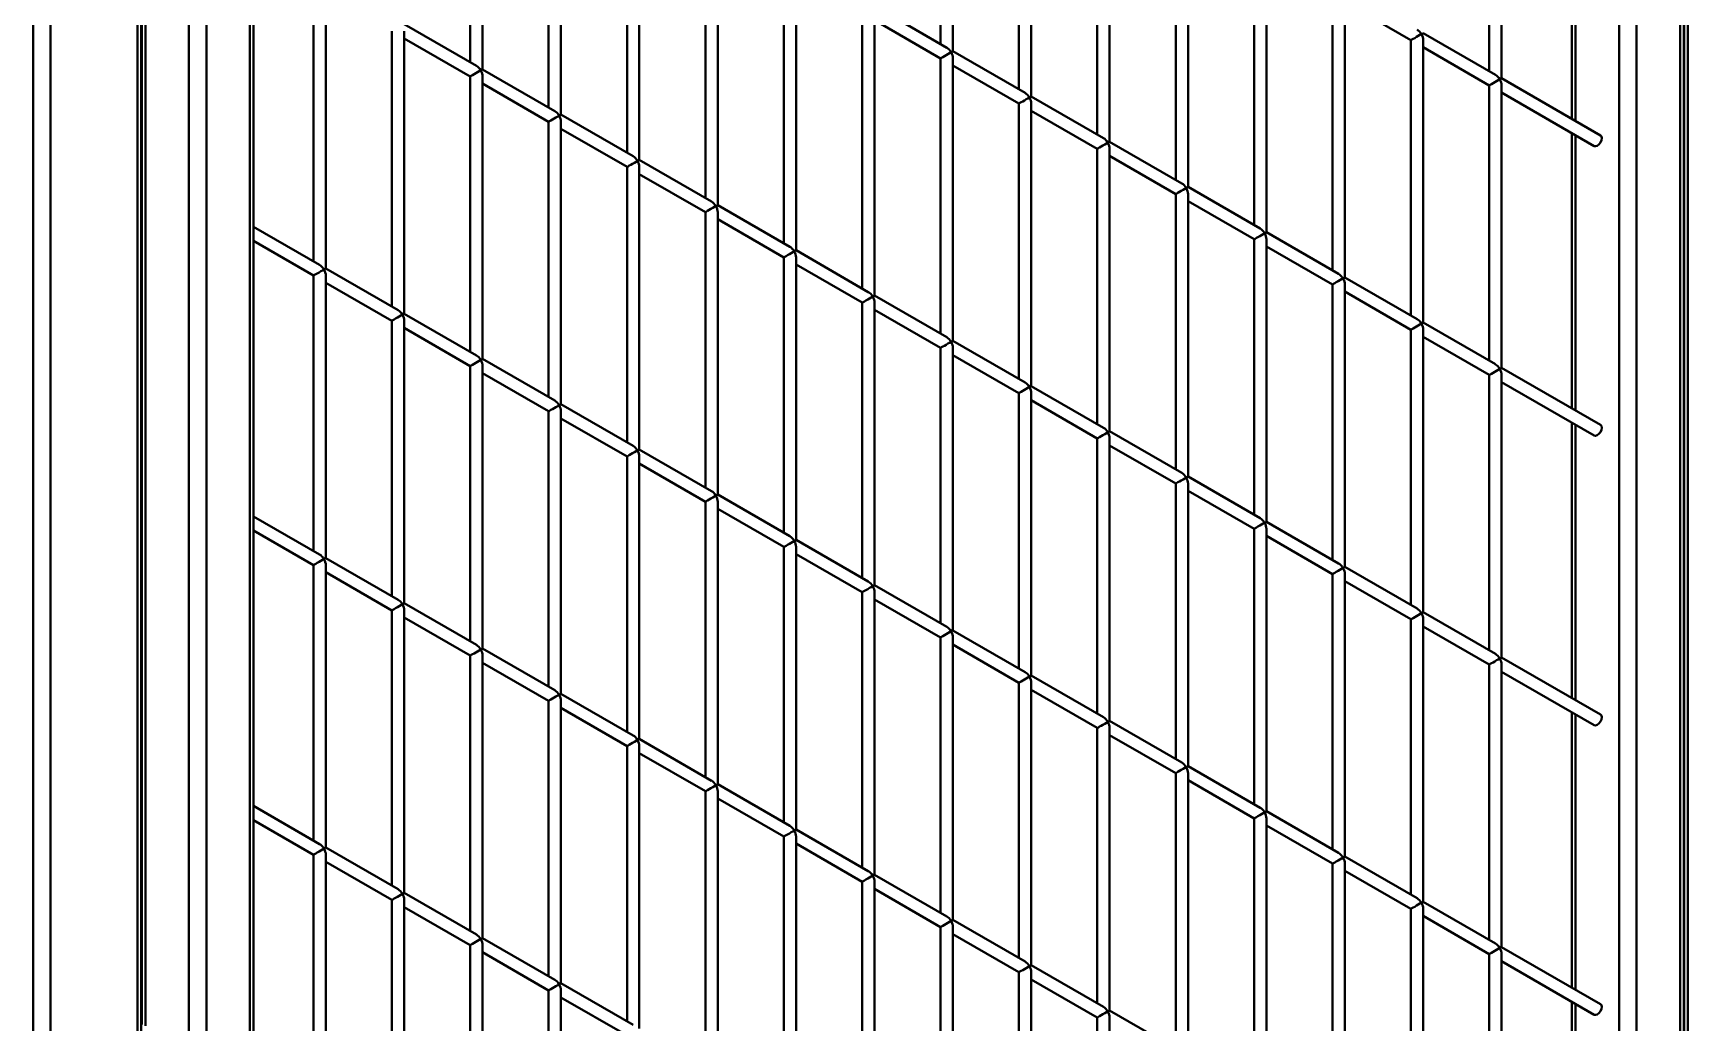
# Model space of a CAD drawing. Header units: millimetres. Extents: x 0 to 297, y 0 to 210.
# Drawn here: x 205.44 to 212.16, y 78.97 to 82.99 of the extents above; entities that cross this region are included whole.
import ezdxf

# ---------------------------------------------------------------- set-up
doc = ezdxf.new("R2010")
doc.units = ezdxf.units.MM
doc.layers.add('轮廓实线层', color=7, linetype='Continuous', lineweight=40)

msp = doc.modelspace()

# ---------------------------------------------------------------- linework, layer by layer
at = {"layer": '轮廓实线层', "color": 8, "linetype": 'Continuous', "lineweight": 40}
for p, q in [((205.4414, 77.2894), (205.4414, 93.3753)), ((205.5121, 93.3753), (205.5121, 77.2894)), ((205.8656, 77.0853), (205.8656, 93.1712)), ((205.8974, 90.5868), (205.8974, 78.963)), ((211.8796, 74.3449), (211.8796, 88.4542)), ((212.1589, 86.9236), (212.1589, 75.31)), ((211.7028, 83.7547), (211.7028, 82.6366)), ((211.7028, 82.5789), (211.7028, 81.4608)), ((211.7028, 81.4031), (211.7028, 80.285)), ((211.7028, 80.2273), (211.7028, 79.1092)), ((211.7028, 79.0514), (211.7028, 77.9334))]:
    msp.add_line(p, q, dxfattribs=at)
at = {"layer": '轮廓实线层', "color": 7, "linetype": 'Continuous', "lineweight": 40}
for p, q in [((205.8803, 77.0768), (205.8803, 93.1508)), ((206.0742, 77.3936), (206.0742, 92.0913)), ((206.1449, 92.0505), (206.1449, 77.4344)), ((206.3217, 77.5365), (206.3217, 91.7443)), ((206.3363, 77.545), (206.3363, 91.695)), ((205.8828, 90.5835), (205.8828, 78.9676)), ((212.1417, 73.9317), (212.1417, 88.6056)), ((212.127, 73.981), (212.127, 88.5971)), ((211.9503, 88.495), (211.9503, 74.2872)), ((212.1442, 86.9255), (212.1442, 75.3184)), ((209.1251, 84.0669), (209.1251, 82.9489)), ((209.1751, 82.92), (209.1751, 84.0669)), ((207.2159, 83.9933), (207.2159, 82.8752)), ((207.2659, 82.8463), (207.2659, 83.9933)), ((211.3525, 83.9569), (211.3525, 82.8388)), ((211.4025, 82.81), (211.4025, 83.9569)), ((209.4433, 83.8833), (209.4433, 82.7652)), ((209.4933, 82.7363), (209.4933, 83.8833)), ((207.5341, 83.8096), (207.5341, 82.6915)), ((207.5841, 82.6626), (207.5841, 83.8096)), ((211.6881, 83.7632), (211.6881, 82.6451)), ((209.7615, 83.6996), (209.7615, 82.5815)), ((209.8115, 82.5526), (209.8115, 83.6996)), ((207.8523, 83.6259), (207.8523, 82.5078)), ((207.9023, 82.4789), (207.9023, 83.6259)), ((210.0797, 83.5159), (210.0797, 82.3978)), ((210.1297, 82.3689), (210.1297, 83.5159)), ((208.1705, 83.4422), (208.1705, 82.3241)), ((208.2205, 82.2952), (208.2205, 83.4422)), ((210.3979, 83.3322), (210.3979, 82.2141)), ((210.4479, 82.1852), (210.4479, 83.3322)), ((208.4887, 83.2585), (208.4887, 82.1404)), ((208.5387, 82.1116), (208.5387, 83.2585)), ((206.5795, 83.1848), (206.5795, 82.0668)), ((206.6295, 82.0379), (206.6295, 83.1848)), ((209.1501, 82.9344), (208.8569, 83.1037)), ((210.7161, 83.1485), (210.7161, 82.0304)), ((210.7661, 82.0015), (210.7661, 83.1485)), ((210.7661, 83.1196), (211.0343, 82.9648)), ((207.2409, 82.8608), (206.9477, 83.03)), ((208.8069, 83.0748), (208.8069, 81.9567)), ((208.8569, 81.9279), (208.8569, 83.0748)), ((208.8569, 83.046), (209.1251, 82.8911)), ((206.8977, 83.0011), (206.8977, 81.8831)), ((206.9477, 81.8542), (206.9477, 83.0011)), ((206.9477, 82.9723), (207.2159, 82.8175)), ((211.0343, 82.9648), (211.0343, 81.8467)), ((211.3775, 82.8244), (211.0843, 82.9937)), ((211.0843, 81.8178), (211.0843, 82.9648)), ((209.4683, 82.7507), (209.1751, 82.92)), ((211.0843, 82.9359), (211.3525, 82.7811)), ((207.5591, 82.6771), (207.2659, 82.8463)), ((209.1251, 82.8911), (209.1251, 81.773)), ((209.1751, 81.7442), (209.1751, 82.8911)), ((209.1751, 82.8623), (209.4433, 82.7074)), ((207.2159, 82.8175), (207.2159, 81.6994)), ((207.2659, 81.6705), (207.2659, 82.8175)), ((207.2659, 82.7886), (207.5341, 82.6338)), ((211.3525, 82.7811), (211.3525, 81.663)), ((211.8037, 82.5784), (211.4025, 82.81)), ((211.4025, 81.6341), (211.4025, 82.7811)), ((209.4433, 82.7074), (209.4433, 81.5893)), ((209.7865, 82.567), (209.4933, 82.7363)), ((209.4933, 81.5605), (209.4933, 82.7074)), ((211.4025, 82.7522), (211.7787, 82.5351)), ((207.5341, 82.6338), (207.5341, 81.5157)), ((207.8773, 82.4934), (207.5841, 82.6626)), ((207.5841, 81.4868), (207.5841, 82.6338)), ((209.4933, 82.6786), (209.7615, 82.5237)), ((207.5841, 82.6049), (207.8523, 82.4501)), ((211.6881, 82.5873), (211.6881, 81.4693)), ((209.7615, 82.5237), (209.7615, 81.4057)), ((210.1047, 82.3833), (209.8115, 82.5526)), ((209.8115, 81.3768), (209.8115, 82.5237)), ((209.8115, 82.4949), (210.0797, 82.34)), ((207.8523, 82.4501), (207.8523, 81.332)), ((208.1955, 82.3097), (207.9023, 82.4789)), ((207.9023, 81.3031), (207.9023, 82.4501)), ((207.9023, 82.4212), (208.1705, 82.2664)), ((210.4229, 82.1997), (210.1297, 82.3689)), ((208.5137, 82.126), (208.2205, 82.2952)), ((210.0797, 82.34), (210.0797, 81.222)), ((210.1297, 81.1931), (210.1297, 82.34)), ((210.1297, 82.3112), (210.3979, 82.1564)), ((208.1705, 82.2664), (208.1705, 81.1483)), ((208.2205, 81.1194), (208.2205, 82.2664)), ((208.2205, 82.2375), (208.4887, 82.0827)), ((206.6045, 82.0523), (206.3363, 82.2071)), ((210.3979, 82.1564), (210.3979, 81.0383)), ((210.7411, 82.016), (210.4479, 82.1852)), ((210.4479, 81.0094), (210.4479, 82.1564)), ((206.3363, 82.1494), (206.5795, 82.009)), ((208.8319, 81.9423), (208.5387, 82.1116)), ((210.4479, 82.1275), (210.7161, 81.9727)), ((206.9227, 81.8686), (206.6295, 82.0379)), ((208.4887, 82.0827), (208.4887, 80.9646)), ((208.5387, 80.9357), (208.5387, 82.0827)), ((208.5387, 82.0538), (208.8069, 81.899)), ((206.5795, 82.009), (206.5795, 80.8909)), ((206.6295, 80.8621), (206.6295, 82.009)), ((206.6295, 81.9802), (206.8977, 81.8253)), ((210.7161, 81.9727), (210.7161, 80.8546)), ((211.0593, 81.8323), (210.7661, 82.0015)), ((210.7661, 80.8257), (210.7661, 81.9727)), ((208.8069, 81.899), (208.8069, 80.7809)), ((209.1501, 81.7586), (208.8569, 81.9279)), ((208.8569, 80.752), (208.8569, 81.899)), ((210.7661, 81.9438), (211.0343, 81.789)), ((206.8977, 81.8253), (206.8977, 80.7072)), ((207.2409, 81.6849), (206.9477, 81.8542)), ((206.9477, 80.6784), (206.9477, 81.8253)), ((208.8569, 81.8701), (209.1251, 81.7153)), ((206.9477, 81.7965), (207.2159, 81.6416)), ((211.0343, 81.789), (211.0343, 80.6709)), ((211.3775, 81.6486), (211.0843, 81.8178)), ((211.0843, 80.642), (211.0843, 81.789)), ((211.0843, 81.7601), (211.3525, 81.6053)), ((209.1251, 81.7153), (209.1251, 80.5972)), ((209.4683, 81.5749), (209.1751, 81.7442)), ((209.1751, 80.5684), (209.1751, 81.7153)), ((209.1751, 81.6864), (209.4433, 81.5316)), ((207.2159, 81.6416), (207.2159, 80.5236)), ((207.5591, 81.5012), (207.2659, 81.6705)), ((207.2659, 80.4947), (207.2659, 81.6416)), ((211.8037, 81.4026), (211.4025, 81.6341)), ((207.2659, 81.6128), (207.5341, 81.4579)), ((209.7865, 81.3912), (209.4933, 81.5605)), ((211.3525, 81.6053), (211.3525, 80.4872)), ((211.4025, 80.4583), (211.4025, 81.6053)), ((211.4025, 81.5764), (211.7787, 81.3593)), ((207.8773, 81.3176), (207.5841, 81.4868)), ((209.4433, 81.5316), (209.4433, 80.4135)), ((209.4933, 80.3847), (209.4933, 81.5316)), ((209.4933, 81.5027), (209.7615, 81.3479)), ((207.5341, 81.4579), (207.5341, 80.3399)), ((207.5841, 80.311), (207.5841, 81.4579)), ((207.5841, 81.4291), (207.8523, 81.2743)), ((210.1047, 81.2075), (209.8115, 81.3768)), ((211.6881, 81.4115), (211.6881, 80.2934)), ((208.1955, 81.1339), (207.9023, 81.3031)), ((209.7615, 81.3479), (209.7615, 80.2298)), ((209.8115, 80.201), (209.8115, 81.3479)), ((209.8115, 81.3191), (210.0797, 81.1642)), ((207.8523, 81.2743), (207.8523, 80.1562)), ((207.9023, 80.1273), (207.9023, 81.2743)), ((207.9023, 81.2454), (208.1705, 81.0906)), ((210.0797, 81.1642), (210.0797, 80.0461)), ((210.4229, 81.0238), (210.1297, 81.1931)), ((210.1297, 80.0173), (210.1297, 81.1642)), ((208.1705, 81.0906), (208.1705, 79.9725)), ((208.5137, 80.9502), (208.2205, 81.1194)), ((208.2205, 79.9436), (208.2205, 81.0906)), ((210.1297, 81.1354), (210.3979, 80.9805)), ((206.6045, 80.8765), (206.3363, 81.0313)), ((208.2205, 81.0617), (208.4887, 80.9069)), ((206.3363, 80.9736), (206.5795, 80.8332)), ((210.3979, 80.9805), (210.3979, 79.8625)), ((210.7411, 80.8401), (210.4479, 81.0094)), ((210.4479, 79.8336), (210.4479, 80.9805)), ((210.4479, 80.9517), (210.7161, 80.7968)), ((208.4887, 80.9069), (208.4887, 79.7888)), ((208.8319, 80.7665), (208.5387, 80.9357)), ((208.5387, 79.7599), (208.5387, 80.9069)), ((206.5795, 80.8332), (206.5795, 79.7151)), ((206.9227, 80.6928), (206.6295, 80.8621)), ((206.6295, 79.6863), (206.6295, 80.8332)), ((208.5387, 80.878), (208.8069, 80.7232)), ((211.0593, 80.6565), (210.7661, 80.8257)), ((206.6295, 80.8043), (206.8977, 80.6495)), ((209.1501, 80.5828), (208.8569, 80.752)), ((210.7161, 80.7968), (210.7161, 79.6788)), ((210.7661, 79.6499), (210.7661, 80.7968)), ((210.7661, 80.768), (211.0343, 80.6132)), ((207.2409, 80.5091), (206.9477, 80.6784)), ((208.8069, 80.7232), (208.8069, 79.6051)), ((208.8569, 79.5762), (208.8569, 80.7232)), ((208.8569, 80.6943), (209.1251, 80.5395)), ((206.8977, 80.6495), (206.8977, 79.5314)), ((206.9477, 79.5026), (206.9477, 80.6495)), ((206.9477, 80.6206), (207.2159, 80.4658)), ((211.0343, 80.6132), (211.0343, 79.4951)), ((211.3775, 80.4728), (211.0843, 80.642)), ((211.0843, 79.4662), (211.0843, 80.6132)), ((209.4683, 80.3991), (209.1751, 80.5684)), ((211.0843, 80.5843), (211.3525, 80.4295)), ((207.5591, 80.3254), (207.2659, 80.4947)), ((209.1251, 80.5395), (209.1251, 79.4214)), ((209.1751, 79.3925), (209.1751, 80.5395)), ((209.1751, 80.5106), (209.4433, 80.3558)), ((207.2159, 80.4658), (207.2159, 79.3477)), ((207.2659, 79.3189), (207.2659, 80.4658)), ((207.2659, 80.437), (207.5341, 80.2821)), ((211.3525, 80.4295), (211.3525, 79.3114)), ((211.8037, 80.2267), (211.4025, 80.4583)), ((211.4025, 79.2825), (211.4025, 80.4295)), ((209.4433, 80.3558), (209.4433, 79.2377)), ((209.7865, 80.2154), (209.4933, 80.3847)), ((209.4933, 79.2088), (209.4933, 80.3558)), ((211.4025, 80.4006), (211.7787, 80.1834)), ((207.5341, 80.2821), (207.5341, 79.164)), ((207.8773, 80.1417), (207.5841, 80.311)), ((207.5841, 79.1352), (207.5841, 80.2821)), ((209.4933, 80.3269), (209.7615, 80.1721)), ((207.5841, 80.2533), (207.8523, 80.0984)), ((211.6881, 80.2357), (211.6881, 79.1176)), ((209.7615, 80.1721), (209.7615, 79.054)), ((210.1047, 80.0317), (209.8115, 80.201)), ((209.8115, 79.0252), (209.8115, 80.1721)), ((209.8115, 80.1432), (210.0797, 79.9884)), ((207.8523, 80.0984), (207.8523, 78.9803)), ((208.1955, 79.958), (207.9023, 80.1273)), ((207.9023, 78.9515), (207.9023, 80.0984)), ((207.9023, 80.0696), (208.1705, 79.9147)), ((210.4229, 79.848), (210.1297, 80.0173)), ((208.5137, 79.7744), (208.2205, 79.9436)), ((210.0797, 79.9884), (210.0797, 78.8703)), ((210.1297, 78.8415), (210.1297, 79.9884)), ((210.1297, 79.9595), (210.3979, 79.8047)), ((208.1705, 79.9147), (208.1705, 78.7967)), ((208.2205, 78.7678), (208.2205, 79.9147)), ((208.2205, 79.8859), (208.4887, 79.7311)), ((206.6045, 79.7007), (206.3363, 79.8555)), ((210.3979, 79.8047), (210.3979, 78.6866)), ((210.7411, 79.6643), (210.4479, 79.8336)), ((210.4479, 78.6578), (210.4479, 79.8047)), ((206.3363, 79.7978), (206.5795, 79.6574)), ((208.8319, 79.5907), (208.5387, 79.7599)), ((210.4479, 79.7759), (210.7161, 79.621)), ((206.9227, 79.517), (206.6295, 79.6863)), ((208.4887, 79.7311), (208.4887, 78.613)), ((208.5387, 78.5841), (208.5387, 79.7311)), ((208.5387, 79.7022), (208.8069, 79.5474)), ((206.5795, 79.6574), (206.5795, 78.5393)), ((206.6295, 78.5104), (206.6295, 79.6574)), ((206.6295, 79.6285), (206.8977, 79.4737)), ((210.7161, 79.621), (210.7161, 78.5029)), ((211.0593, 79.4806), (210.7661, 79.6499)), ((210.7661, 78.4741), (210.7661, 79.621)), ((208.8069, 79.5474), (208.8069, 78.4293)), ((209.1501, 79.407), (208.8569, 79.5762)), ((208.8569, 78.4004), (208.8569, 79.5474)), ((210.7661, 79.5922), (211.0343, 79.4373)), ((206.8977, 79.4737), (206.8977, 78.3556)), ((207.2409, 79.3333), (206.9477, 79.5026)), ((206.9477, 78.3267), (206.9477, 79.4737)), ((208.8569, 79.5185), (209.1251, 79.3637)), ((206.9477, 79.4448), (207.2159, 79.29)), ((211.0343, 79.4373), (211.0343, 78.3192)), ((211.3775, 79.2969), (211.0843, 79.4662)), ((211.0843, 78.2904), (211.0843, 79.4373)), ((211.0843, 79.4085), (211.3525, 79.2536)), ((209.1251, 79.3637), (209.1251, 78.2456)), ((209.4683, 79.2233), (209.1751, 79.3925)), ((209.1751, 78.2167), (209.1751, 79.3637)), ((209.1751, 79.3348), (209.4433, 79.18)), ((207.2159, 79.29), (207.2159, 78.1719)), ((207.5591, 79.1496), (207.2659, 79.3189)), ((207.2659, 78.143), (207.2659, 79.29)), ((211.8037, 79.0509), (211.4025, 79.2825)), ((207.2659, 79.2611), (207.5341, 79.1063)), ((209.7865, 79.0396), (209.4933, 79.2088)), ((211.3525, 79.2536), (211.3525, 78.1356)), ((211.4025, 78.1067), (211.4025, 79.2536)), ((211.4025, 79.2248), (211.7787, 79.0076)), ((207.8773, 78.9659), (207.5841, 79.1352)), ((209.4433, 79.18), (209.4433, 78.0619)), ((209.4933, 78.033), (209.4933, 79.18)), ((209.4933, 79.1511), (209.7615, 78.9963)), ((207.5341, 79.1063), (207.5341, 77.9882)), ((207.5841, 77.9594), (207.5841, 79.1063)), ((207.5841, 79.0774), (207.8523, 78.9226)), ((210.1047, 78.8559), (209.8115, 79.0252)), ((211.6881, 79.0599), (211.6881, 77.9418)), ((209.7615, 78.9963), (209.7615, 77.8782)), ((209.8115, 77.8493), (209.8115, 78.9963))]:
    msp.add_line(p, q, dxfattribs=at)
at = {"layer": '轮廓实线层', "color": 7, "linetype": 'Continuous', "lineweight": 40, "flags": 128}
for points in [[(211.7912, 82.5363), (211.7979, 82.5418), (211.8037, 82.5495), (211.8075, 82.5584), (211.8089, 82.5669), (211.8075, 82.574), (211.8037, 82.5784), (211.8037, 82.5784)], [(211.7787, 82.5351), (211.7844, 82.534), (211.7912, 82.5363)], [(208.5314, 82.1073), (208.5342, 82.1089), (208.5364, 82.1102), (208.5379, 82.1111), (208.5386, 82.1115), (208.5387, 82.1116)], [(211.7787, 81.3593), (211.7844, 81.3582), (211.7912, 81.3605)], [(211.7912, 81.3605), (211.7979, 81.366), (211.8037, 81.3737), (211.8075, 81.3825), (211.8089, 81.3911), (211.8075, 81.3982), (211.8037, 81.4026), (211.8037, 81.4026)], [(208.5314, 80.9315), (208.5342, 80.9331), (208.5364, 80.9344), (208.5379, 80.9352), (208.5386, 80.9357), (208.5387, 80.9357)], [(211.7912, 80.1847), (211.7979, 80.1901), (211.8037, 80.1979), (211.8075, 80.2067), (211.8089, 80.2153), (211.8075, 80.2223), (211.8037, 80.2267), (211.8037, 80.2267)], [(211.7787, 80.1834), (211.7844, 80.1823), (211.7912, 80.1847)], [(208.5314, 79.7557), (208.5342, 79.7573), (208.5364, 79.7586), (208.5379, 79.7594), (208.5386, 79.7599), (208.5387, 79.7599)], [(211.7787, 79.0076), (211.7844, 79.0065), (211.7912, 79.0089)], [(211.7912, 79.0089), (211.7979, 79.0143), (211.8037, 79.0221), (211.8075, 79.0309), (211.8089, 79.0395), (211.8075, 79.0465), (211.8037, 79.0509), (211.8037, 79.0509)]]:
    msp.add_lwpolyline(points, dxfattribs=at)
at = {"layer": '轮廓实线层', "color": 7, "linetype": 'Continuous', "lineweight": 40}
for centre, major_axis, ratio, start_param, end_param in [((211.0593, 82.9792), (0.025, 0.0144), 0.00007, 3.141552, 5.497747), ((211.0593, 82.9792), (-0.0177, 0.0306), 0.577335, 4.712348, 5.497828), ((211.0593, 82.9792), (0.025, 0.0144), 0.00007, 5.497747, 6.283145), ((211.0593, 82.9792), (-0.0177, 0.0306), 0.577335, 3.92695, 4.712348), ((209.1501, 82.9056), (0.025, 0.0144), 0.00007, 3.141552, 5.497747), ((209.1501, 82.9056), (-0.0177, 0.0306), 0.577335, 4.712348, 5.497828), ((209.1501, 82.9056), (0.025, 0.0144), 0.00007, 5.497747, 6.283145), ((209.1501, 82.9056), (-0.0177, 0.0306), 0.577335, 3.92695, 4.712348), ((207.2409, 82.8319), (0.025, 0.0144), 0.00007, 3.141552, 5.497747), ((207.2409, 82.8319), (-0.0177, 0.0306), 0.577335, 4.712348, 5.497828), ((207.2409, 82.8319), (0.025, 0.0144), 0.00007, 5.497747, 6.283145), ((207.2409, 82.8319), (-0.0177, 0.0306), 0.577335, 3.92695, 4.712348), ((211.3775, 82.7955), (0.025, 0.0144), 0.00007, 3.141552, 5.497747), ((211.3775, 82.7955), (-0.0177, 0.0306), 0.577335, 4.712348, 5.497828), ((211.3775, 82.7955), (0.025, 0.0144), 0.00007, 5.497747, 6.283145), ((211.3775, 82.7955), (-0.0177, 0.0306), 0.577335, 3.92695, 4.712348), ((209.4683, 82.7219), (0.025, 0.0144), 0.00007, 3.141552, 5.497747), ((209.4683, 82.7219), (-0.0177, 0.0306), 0.577335, 4.712348, 5.497828), ((209.4683, 82.7219), (0.025, 0.0144), 0.00007, 5.497747, 6.283145), ((209.4683, 82.7219), (-0.0177, 0.0306), 0.577335, 3.92695, 4.712348), ((207.5591, 82.6482), (0.025, 0.0144), 0.00007, 3.141552, 5.497747), ((207.5591, 82.6482), (-0.0177, 0.0306), 0.577335, 4.712348, 5.497828), ((207.5591, 82.6482), (0.025, 0.0144), 0.00007, 5.497747, 6.283145), ((207.5591, 82.6482), (-0.0177, 0.0306), 0.577335, 3.92695, 4.712348), ((209.7865, 82.5382), (-0.0177, 0.0306), 0.577335, 4.712348, 5.497828), ((207.8773, 82.4645), (-0.0177, 0.0306), 0.577335, 4.712348, 5.497828), ((209.7865, 82.5382), (0.025, 0.0144), 0.00007, 3.141552, 5.497747), ((209.7865, 82.5382), (0.025, 0.0144), 0.00007, 5.497747, 6.283145), ((209.7865, 82.5382), (-0.0177, 0.0306), 0.577335, 3.92695, 4.712348), ((207.8773, 82.4645), (0.025, 0.0144), 0.00007, 3.141552, 5.497747), ((207.8773, 82.4645), (0.025, 0.0144), 0.00007, 5.497747, 6.283145), ((207.8773, 82.4645), (-0.0177, 0.0306), 0.577335, 3.92695, 4.712348), ((210.1047, 82.3545), (0.025, 0.0144), 0.00007, 3.141552, 5.497747), ((210.1047, 82.3545), (-0.0177, 0.0306), 0.577335, 4.712348, 5.497828), ((210.1047, 82.3545), (0.025, 0.0144), 0.00007, 5.497747, 6.283145), ((210.1047, 82.3545), (-0.0177, 0.0306), 0.577335, 3.92695, 4.712348), ((208.1955, 82.2808), (0.025, 0.0144), 0.00007, 3.141552, 5.497747), ((208.1955, 82.2808), (-0.0177, 0.0306), 0.577335, 4.712348, 5.497828), ((208.1955, 82.2808), (0.025, 0.0144), 0.00007, 5.497747, 6.283145), ((208.1955, 82.2808), (-0.0177, 0.0306), 0.577335, 3.92695, 4.712348), ((210.4229, 82.1708), (0.025, 0.0144), 0.00007, 3.141552, 5.497747), ((210.4229, 82.1708), (-0.0177, 0.0306), 0.577335, 4.712348, 5.497828), ((210.4229, 82.1708), (0.025, 0.0144), 0.00007, 5.497747, 6.283145), ((210.4229, 82.1708), (-0.0177, 0.0306), 0.577335, 3.92695, 4.712348), ((208.5137, 82.0971), (0.025, 0.0144), 0.00007, 3.141552, 5.497747), ((208.5137, 82.0971), (-0.0177, 0.0306), 0.577335, 4.712348, 5.497828), ((208.5137, 82.0971), (-0.0177, 0.0306), 0.577335, 3.92695, 4.712348), ((206.6045, 82.0235), (0.025, 0.0144), 0.00007, 3.141552, 5.497747), ((206.6045, 82.0235), (-0.0177, 0.0306), 0.577335, 4.712348, 5.497828), ((206.6045, 82.0235), (0.025, 0.0144), 0.00007, 5.497747, 6.283145), ((206.6045, 82.0235), (-0.0177, 0.0306), 0.577335, 3.92695, 4.712348), ((210.7411, 81.9871), (0.025, 0.0144), 0.00007, 3.141552, 5.497747), ((210.7411, 81.9871), (-0.0177, 0.0306), 0.577335, 4.712348, 5.497828), ((210.7411, 81.9871), (0.025, 0.0144), 0.00007, 5.497747, 6.283145), ((210.7411, 81.9871), (-0.0177, 0.0306), 0.577335, 3.92695, 4.712348), ((208.8319, 81.9134), (0.025, 0.0144), 0.00007, 3.141552, 5.497747), ((208.8319, 81.9134), (-0.0177, 0.0306), 0.577335, 4.712348, 5.497828), ((208.8319, 81.9134), (0.025, 0.0144), 0.00007, 5.497747, 6.283145), ((208.8319, 81.9134), (-0.0177, 0.0306), 0.577335, 3.92695, 4.712348), ((206.9227, 81.8398), (0.025, 0.0144), 0.00007, 3.141552, 5.497747), ((206.9227, 81.8398), (-0.0177, 0.0306), 0.577335, 4.712348, 5.497828), ((206.9227, 81.8398), (0.025, 0.0144), 0.00007, 5.497747, 6.283145), ((206.9227, 81.8398), (-0.0177, 0.0306), 0.577335, 3.92695, 4.712348), ((211.0593, 81.8034), (-0.0177, 0.0306), 0.577335, 4.712348, 5.497828), ((209.1501, 81.7297), (-0.0177, 0.0306), 0.577335, 4.712348, 5.497828), ((211.0593, 81.8034), (0.025, 0.0144), 0.00007, 3.141552, 5.497747), ((211.0593, 81.8034), (0.025, 0.0144), 0.00007, 5.497747, 6.283145), ((211.0593, 81.8034), (-0.0177, 0.0306), 0.577335, 3.92695, 4.712348), ((209.1501, 81.7297), (0.025, 0.0144), 0.00007, 3.141552, 5.497747), ((209.1501, 81.7297), (0.025, 0.0144), 0.00007, 5.497747, 6.283145), ((209.1501, 81.7297), (-0.0177, 0.0306), 0.577335, 3.92695, 4.712348), ((207.2409, 81.6561), (0.025, 0.0144), 0.00007, 3.141552, 5.497747), ((207.2409, 81.6561), (-0.0177, 0.0306), 0.577335, 4.712348, 5.497828), ((207.2409, 81.6561), (0.025, 0.0144), 0.00007, 5.497747, 6.283145), ((207.2409, 81.6561), (-0.0177, 0.0306), 0.577335, 3.92695, 4.712348), ((211.3775, 81.6197), (0.025, 0.0144), 0.00007, 3.141552, 5.497747), ((211.3775, 81.6197), (-0.0177, 0.0306), 0.577335, 4.712348, 5.497828), ((211.3775, 81.6197), (0.025, 0.0144), 0.00007, 5.497747, 6.283145), ((211.3775, 81.6197), (-0.0177, 0.0306), 0.577335, 3.92695, 4.712348), ((209.4683, 81.546), (0.025, 0.0144), 0.00007, 3.141552, 5.497747), ((209.4683, 81.546), (-0.0177, 0.0306), 0.577335, 4.712348, 5.497828), ((209.4683, 81.546), (0.025, 0.0144), 0.00007, 5.497747, 6.283145), ((209.4683, 81.546), (-0.0177, 0.0306), 0.577335, 3.92695, 4.712348), ((207.5591, 81.4724), (-0.0177, 0.0306), 0.577335, 4.712348, 5.497828), ((207.5591, 81.4724), (0.025, 0.0144), 0.00007, 5.497747, 6.283145), ((207.5591, 81.4724), (0.025, 0.0144), 0.00007, 3.141552, 5.497747), ((207.5591, 81.4724), (-0.0177, 0.0306), 0.577335, 3.92695, 4.712348), ((209.7865, 81.3624), (0.025, 0.0144), 0.00007, 3.141552, 5.497747), ((209.7865, 81.3624), (-0.0177, 0.0306), 0.577335, 4.712348, 5.497828), ((209.7865, 81.3624), (0.025, 0.0144), 0.00007, 5.497747, 6.283145), ((209.7865, 81.3624), (-0.0177, 0.0306), 0.577335, 3.92695, 4.712348), ((207.8773, 81.2887), (0.025, 0.0144), 0.00007, 3.141552, 5.497747), ((207.8773, 81.2887), (-0.0177, 0.0306), 0.577335, 4.712348, 5.497828), ((207.8773, 81.2887), (0.025, 0.0144), 0.00007, 5.497747, 6.283145), ((207.8773, 81.2887), (-0.0177, 0.0306), 0.577335, 3.92695, 4.712348), ((210.1047, 81.1787), (0.025, 0.0144), 0.00007, 3.141552, 5.497747), ((210.1047, 81.1787), (-0.0177, 0.0306), 0.577335, 4.712348, 5.497828), ((210.1047, 81.1787), (0.025, 0.0144), 0.00007, 5.497747, 6.283145), ((210.1047, 81.1787), (-0.0177, 0.0306), 0.577335, 3.92695, 4.712348), ((208.1955, 81.105), (0.025, 0.0144), 0.00007, 3.141552, 5.497747), ((208.1955, 81.105), (-0.0177, 0.0306), 0.577335, 4.712348, 5.497828), ((208.1955, 81.105), (0.025, 0.0144), 0.00007, 5.497747, 6.283145), ((208.1955, 81.105), (-0.0177, 0.0306), 0.577335, 3.92695, 4.712348), ((210.4229, 80.995), (-0.0177, 0.0306), 0.577335, 4.712348, 5.497828), ((208.5137, 80.9213), (-0.0177, 0.0306), 0.577335, 4.712348, 5.497828), ((210.4229, 80.995), (0.025, 0.0144), 0.00007, 3.141552, 5.497747), ((210.4229, 80.995), (0.025, 0.0144), 0.00007, 5.497747, 6.283145), ((210.4229, 80.995), (-0.0177, 0.0306), 0.577335, 3.92695, 4.712348), ((208.5137, 80.9213), (0.025, 0.0144), 0.00007, 3.141552, 5.497747), ((208.5137, 80.9213), (-0.0177, 0.0306), 0.577335, 3.92695, 4.712348), ((206.6045, 80.8476), (0.025, 0.0144), 0.00007, 3.141552, 5.497747), ((206.6045, 80.8476), (-0.0177, 0.0306), 0.577335, 4.712348, 5.497828), ((206.6045, 80.8476), (0.025, 0.0144), 0.00007, 5.497747, 6.283145), ((206.6045, 80.8476), (-0.0177, 0.0306), 0.577335, 3.92695, 4.712348), ((210.7411, 80.8113), (0.025, 0.0144), 0.00007, 3.141552, 5.497747), ((210.7411, 80.8113), (-0.0177, 0.0306), 0.577335, 4.712348, 5.497828), ((210.7411, 80.8113), (0.025, 0.0144), 0.00007, 5.497747, 6.283145), ((210.7411, 80.8113), (-0.0177, 0.0306), 0.577335, 3.92695, 4.712348), ((208.8319, 80.7376), (0.025, 0.0144), 0.00007, 3.141552, 5.497747), ((208.8319, 80.7376), (-0.0177, 0.0306), 0.577335, 4.712348, 5.497828), ((208.8319, 80.7376), (0.025, 0.0144), 0.00007, 5.497747, 6.283145), ((208.8319, 80.7376), (-0.0177, 0.0306), 0.577335, 3.92695, 4.712348), ((206.9227, 80.6639), (-0.0177, 0.0306), 0.577335, 4.712348, 5.497828), ((206.9227, 80.6639), (0.025, 0.0144), 0.00007, 5.497747, 6.283145), ((206.9227, 80.6639), (0.025, 0.0144), 0.00007, 3.141552, 5.497747), ((206.9227, 80.6639), (-0.0177, 0.0306), 0.577335, 3.92695, 4.712348), ((211.0593, 80.6276), (0.025, 0.0144), 0.00007, 3.141552, 5.497747), ((211.0593, 80.6276), (-0.0177, 0.0306), 0.577335, 4.712348, 5.497828), ((211.0593, 80.6276), (0.025, 0.0144), 0.00007, 5.497747, 6.283145), ((211.0593, 80.6276), (-0.0177, 0.0306), 0.577335, 3.92695, 4.712348), ((209.1501, 80.5539), (0.025, 0.0144), 0.00007, 3.141552, 5.497747), ((209.1501, 80.5539), (-0.0177, 0.0306), 0.577335, 4.712348, 5.497828), ((209.1501, 80.5539), (0.025, 0.0144), 0.00007, 5.497747, 6.283145), ((209.1501, 80.5539), (-0.0177, 0.0306), 0.577335, 3.92695, 4.712348), ((207.2409, 80.4803), (0.025, 0.0144), 0.00007, 3.141552, 5.497747), ((207.2409, 80.4803), (-0.0177, 0.0306), 0.577335, 4.712348, 5.497828), ((207.2409, 80.4803), (0.025, 0.0144), 0.00007, 5.497747, 6.283145), ((207.2409, 80.4803), (-0.0177, 0.0306), 0.577335, 3.92695, 4.712348), ((211.3775, 80.4439), (0.025, 0.0144), 0.00007, 3.141552, 5.497747), ((211.3775, 80.4439), (-0.0177, 0.0306), 0.577335, 4.712348, 5.497828), ((211.3775, 80.4439), (0.025, 0.0144), 0.00007, 5.497747, 6.283145), ((211.3775, 80.4439), (-0.0177, 0.0306), 0.577335, 3.92695, 4.712348), ((209.4683, 80.3702), (0.025, 0.0144), 0.00007, 3.141552, 5.497747), ((209.4683, 80.3702), (-0.0177, 0.0306), 0.577335, 4.712348, 5.497828), ((209.4683, 80.3702), (0.025, 0.0144), 0.00007, 5.497747, 6.283145), ((209.4683, 80.3702), (-0.0177, 0.0306), 0.577335, 3.92695, 4.712348), ((207.5591, 80.2966), (0.025, 0.0144), 0.00007, 3.141552, 5.497747), ((207.5591, 80.2966), (-0.0177, 0.0306), 0.577335, 4.712348, 5.497828), ((207.5591, 80.2966), (0.025, 0.0144), 0.00007, 5.497747, 6.283145), ((207.5591, 80.2966), (-0.0177, 0.0306), 0.577335, 3.92695, 4.712348), ((209.7865, 80.1865), (-0.0177, 0.0306), 0.577335, 4.712348, 5.497828), ((207.8773, 80.1129), (-0.0177, 0.0306), 0.577335, 4.712348, 5.497828), ((209.7865, 80.1865), (0.025, 0.0144), 0.00007, 3.141552, 5.497747), ((209.7865, 80.1865), (0.025, 0.0144), 0.00007, 5.497747, 6.283145), ((209.7865, 80.1865), (-0.0177, 0.0306), 0.577335, 3.92695, 4.712348), ((207.8773, 80.1129), (0.025, 0.0144), 0.00007, 3.141552, 5.497747), ((207.8773, 80.1129), (0.025, 0.0144), 0.00007, 5.497747, 6.283145), ((207.8773, 80.1129), (-0.0177, 0.0306), 0.577335, 3.92695, 4.712348), ((210.1047, 80.0028), (0.025, 0.0144), 0.00007, 3.141552, 5.497747), ((210.1047, 80.0028), (-0.0177, 0.0306), 0.577335, 4.712348, 5.497828), ((210.1047, 80.0028), (0.025, 0.0144), 0.00007, 5.497747, 6.283145), ((210.1047, 80.0028), (-0.0177, 0.0306), 0.577335, 3.92695, 4.712348), ((208.1955, 79.9292), (0.025, 0.0144), 0.00007, 3.141552, 5.497747), ((208.1955, 79.9292), (-0.0177, 0.0306), 0.577335, 4.712348, 5.497828), ((208.1955, 79.9292), (0.025, 0.0144), 0.00007, 5.497747, 6.283145), ((208.1955, 79.9292), (-0.0177, 0.0306), 0.577335, 3.92695, 4.712348), ((210.4229, 79.8192), (0.025, 0.0144), 0.00007, 3.141552, 5.497747), ((210.4229, 79.8192), (-0.0177, 0.0306), 0.577335, 4.712348, 5.497828), ((210.4229, 79.8192), (0.025, 0.0144), 0.00007, 5.497747, 6.283145), ((210.4229, 79.8192), (-0.0177, 0.0306), 0.577335, 3.92695, 4.712348), ((208.5137, 79.7455), (0.025, 0.0144), 0.00007, 3.141552, 5.497747), ((208.5137, 79.7455), (-0.0177, 0.0306), 0.577335, 4.712348, 5.497828), ((208.5137, 79.7455), (-0.0177, 0.0306), 0.577335, 3.92695, 4.712348), ((206.6045, 79.6718), (0.025, 0.0144), 0.00007, 3.141552, 5.497747), ((206.6045, 79.6718), (-0.0177, 0.0306), 0.577335, 4.712348, 5.497828), ((206.6045, 79.6718), (0.025, 0.0144), 0.00007, 5.497747, 6.283145), ((206.6045, 79.6718), (-0.0177, 0.0306), 0.577335, 3.92695, 4.712348), ((210.7411, 79.6355), (0.025, 0.0144), 0.00007, 3.141552, 5.497747), ((210.7411, 79.6355), (-0.0177, 0.0306), 0.577335, 4.712348, 5.497828), ((210.7411, 79.6355), (0.025, 0.0144), 0.00007, 5.497747, 6.283145), ((210.7411, 79.6355), (-0.0177, 0.0306), 0.577335, 3.92695, 4.712348), ((208.8319, 79.5618), (0.025, 0.0144), 0.00007, 3.141552, 5.497747), ((208.8319, 79.5618), (-0.0177, 0.0306), 0.577335, 4.712348, 5.497828), ((208.8319, 79.5618), (0.025, 0.0144), 0.00007, 5.497747, 6.283145), ((208.8319, 79.5618), (-0.0177, 0.0306), 0.577335, 3.92695, 4.712348), ((206.9227, 79.4881), (0.025, 0.0144), 0.00007, 3.141552, 5.497747), ((206.9227, 79.4881), (-0.0177, 0.0306), 0.577335, 4.712348, 5.497828), ((206.9227, 79.4881), (0.025, 0.0144), 0.00007, 5.497747, 6.283145), ((206.9227, 79.4881), (-0.0177, 0.0306), 0.577335, 3.92695, 4.712348), ((211.0593, 79.4518), (-0.0177, 0.0306), 0.577335, 4.712348, 5.497828), ((209.1501, 79.3781), (-0.0177, 0.0306), 0.577335, 4.712348, 5.497828), ((211.0593, 79.4518), (0.025, 0.0144), 0.00007, 3.141552, 5.497747), ((211.0593, 79.4518), (0.025, 0.0144), 0.00007, 5.497747, 6.283145), ((211.0593, 79.4518), (-0.0177, 0.0306), 0.577335, 3.92695, 4.712348), ((209.1501, 79.3781), (0.025, 0.0144), 0.00007, 3.141552, 5.497747), ((209.1501, 79.3781), (0.025, 0.0144), 0.00007, 5.497747, 6.283145), ((209.1501, 79.3781), (-0.0177, 0.0306), 0.577335, 3.92695, 4.712348), ((207.2409, 79.3044), (0.025, 0.0144), 0.00007, 3.141552, 5.497747), ((207.2409, 79.3044), (-0.0177, 0.0306), 0.577335, 4.712348, 5.497828), ((207.2409, 79.3044), (0.025, 0.0144), 0.00007, 5.497747, 6.283145), ((207.2409, 79.3044), (-0.0177, 0.0306), 0.577335, 3.92695, 4.712348), ((211.3775, 79.2681), (0.025, 0.0144), 0.00007, 3.141552, 5.497747), ((211.3775, 79.2681), (-0.0177, 0.0306), 0.577335, 4.712348, 5.497828), ((211.3775, 79.2681), (0.025, 0.0144), 0.00007, 5.497747, 6.283145), ((211.3775, 79.2681), (-0.0177, 0.0306), 0.577335, 3.92695, 4.712348), ((209.4683, 79.1944), (0.025, 0.0144), 0.00007, 3.141552, 5.497747), ((209.4683, 79.1944), (-0.0177, 0.0306), 0.577335, 4.712348, 5.497828), ((209.4683, 79.1944), (0.025, 0.0144), 0.00007, 5.497747, 6.283145), ((209.4683, 79.1944), (-0.0177, 0.0306), 0.577335, 3.92695, 4.712348), ((207.5591, 79.1207), (-0.0177, 0.0306), 0.577335, 4.712348, 5.497828), ((207.5591, 79.1207), (0.025, 0.0144), 0.00007, 5.497747, 6.283145), ((207.5591, 79.1207), (0.025, 0.0144), 0.00007, 3.141552, 5.497747), ((207.5591, 79.1207), (-0.0177, 0.0306), 0.577335, 3.92695, 4.712348), ((209.7865, 79.0107), (0.025, 0.0144), 0.00007, 3.141552, 5.497747), ((209.7865, 79.0107), (-0.0177, 0.0306), 0.577335, 4.712348, 5.497828), ((209.7865, 79.0107), (0.025, 0.0144), 0.00007, 5.497747, 6.283145), ((209.7865, 79.0107), (-0.0177, 0.0306), 0.577335, 3.92695, 4.712348)]:
    msp.add_ellipse(centre, major_axis=major_axis, ratio=ratio, start_param=start_param, end_param=end_param, dxfattribs=at)

doc.saveas('drawing.dxf')
